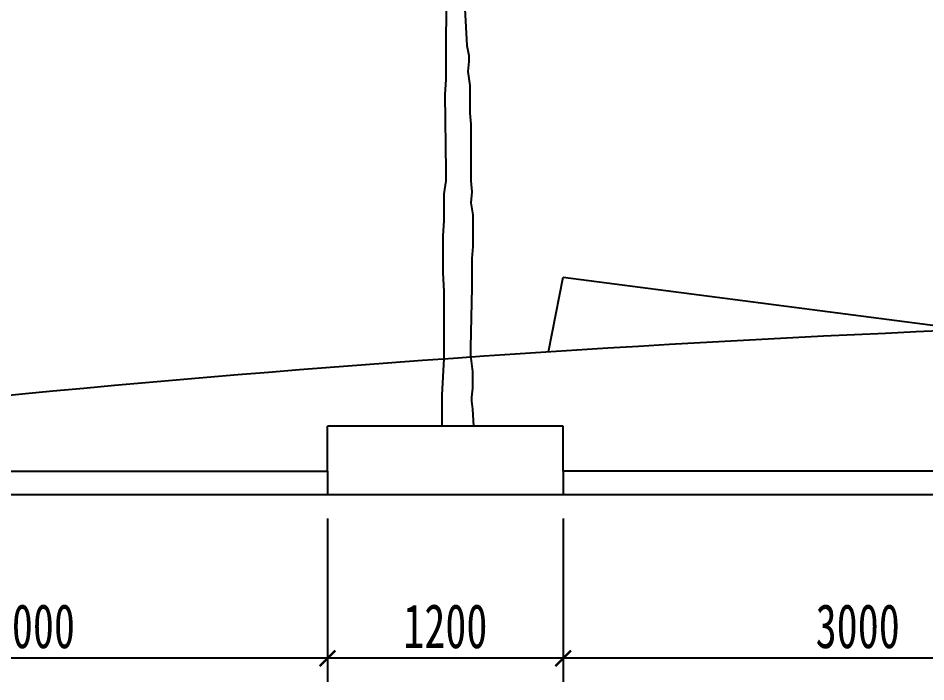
# Model space of a CAD drawing. Extents: x 225307 to 340959, y 27372 to 84205.
# Drawn here: x 312140 to 316762, y 61459 to 64840 of the extents above; entities that cross this region are included whole.
import ezdxf

# ---------------------------------------------------------------- set-up
doc = ezdxf.new("R2010")
doc.units = 0
doc.header["$MEASUREMENT"] = 0
doc.linetypes.add('DASHED', pattern=[0.75, 0.5, -0.25])
doc.layers.get('0').update_dxf_attribs({"linetype": 'CONTINUOUS'})
doc.layers.get('DEFPOINTS').update_dxf_attribs({"linetype": 'DASHED'})
for name, color, linetype in [('LAYER4', 4, 'CONTINUOUS'), ('PH', 8, 'CONTINUOUS'), ('道路', 3, 'CONTINUOUS')]:
    doc.layers.add(name, color=color, linetype=linetype)
doc.styles.add('DIM_FONT', font='@SimSun.ttf', dxfattribs={"width": 0.8})
doc.styles.add('宋体', font='SimSun.ttf', dxfattribs={"width": 0.7})
doc.dimstyles.new('NORMAL', dxfattribs={"dimtxt": 300, "dimasz": 1, "dimexe": 250, "dimexo": 300, "dimgap": 150, "dimtad": 1, "dimdec": 0, "dimzin": 0, "dimtxsty": 'DIM_FONT', "dimblk": '_DIMX', "dimblk1": 'ARCHTICK', "dimblk2": 'ARCHTICK', "dimcen": 0.09, "dimdle": 20, "dimclrd": 4, "dimclre": 4, "dimclrt": 7, "dimazin": 3, "dimtfac": 1, "dimtdec": 0, "dimtix": 1, "dimtmove": 0, "dimatfit": 3, "dimtolj": 1, "dimtzin": 0})

# ---------------------------------------------------------------- blocks, each defined once
blk = doc.blocks.new('_ARCHTICK')
at = {"color": 0, "linetype": 'BYBLOCK', "const_width": 0.15}
blk.add_lwpolyline([(-0.5, -0.5), (0.5, 0.5)], dxfattribs=at)
blk = doc.blocks.new('*D47')
at = {"color": 8, "linetype": 'BYBLOCK'}
for p, q in [((319998.4, 62291.9), (319998.4, 61459.2)), ((322998, 62291.9), (322998, 61459.2)), ((323118, 61579.2), (319878.4, 61579.2))]:
    blk.add_line(p, q, dxfattribs=at)
at = {"layer": 'DEFPOINTS', "color": 0, "linetype": 'BYBLOCK'}
for p in [(319998.4, 62411.9), (322998, 62411.9), (319998.4, 61579.2)]:
    blk.add_point(p, dxfattribs=at)
at = {"color": 8, "linetype": 'BYBLOCK', "xscale": 80, "yscale": 80, "zscale": 80, "rotation": 180}
blk.add_blockref('_ARCHTICK', (319998.4, 61579.2), dxfattribs=at)
at = {"color": 8, "linetype": 'BYBLOCK', "xscale": 80, "yscale": 80, "zscale": 80}
blk.add_blockref('_ARCHTICK', (322998, 61579.2), dxfattribs=at)
at = {"color": 4, "linetype": 'BYBLOCK', "insert": (321498.2, 61741.7), "char_height": 225, "attachment_point": 5, "style": '宋体'}
blk.add_mtext('\\A1;3000', dxfattribs=at)
blk = doc.blocks.new('_DIMX')
blk.add_line((-150, 0), (150, 0))
at = {"const_width": 50}
blk.add_lwpolyline([(-70, -70), (70, 70)], dxfattribs=at)
blk = doc.blocks.new('*D140')
at = {"color": 8, "linetype": 'BYBLOCK'}
for p, q in [((318798.4, 62291.9), (318798.4, 61459.2)), ((319998.4, 62291.9), (319998.4, 61459.2)), ((320118.4, 61579.2), (318678.4, 61579.2))]:
    blk.add_line(p, q, dxfattribs=at)
at = {"layer": 'DEFPOINTS', "color": 0, "linetype": 'BYBLOCK'}
for p in [(318798.4, 62411.9), (319998.4, 62411.9), (318798.4, 61579.2)]:
    blk.add_point(p, dxfattribs=at)
at = {"color": 8, "linetype": 'BYBLOCK', "xscale": 80, "yscale": 80, "zscale": 80, "rotation": 180}
blk.add_blockref('_ARCHTICK', (318798.4, 61579.2), dxfattribs=at)
at = {"color": 8, "linetype": 'BYBLOCK', "xscale": 80, "yscale": 80, "zscale": 80}
blk.add_blockref('_ARCHTICK', (319998.4, 61579.2), dxfattribs=at)
at = {"color": 4, "linetype": 'BYBLOCK', "insert": (319398.4, 61741.7), "char_height": 225, "attachment_point": 5, "style": '宋体'}
blk.add_mtext('\\A1;1200', dxfattribs=at)
blk = doc.blocks.new('*D141')
at = {"color": 8, "linetype": 'BYBLOCK'}
for p, q in [((315798.4, 62291.9), (315798.4, 61459.2)), ((318798.4, 62291.9), (318798.4, 61459.2)), ((318918.4, 61579.2), (315678.4, 61579.2))]:
    blk.add_line(p, q, dxfattribs=at)
at = {"layer": 'DEFPOINTS', "color": 0, "linetype": 'BYBLOCK'}
for p in [(315798.4, 62411.9), (318798.4, 62411.9), (315798.4, 61579.2)]:
    blk.add_point(p, dxfattribs=at)
at = {"color": 8, "linetype": 'BYBLOCK', "xscale": 80, "yscale": 80, "zscale": 80, "rotation": 180}
blk.add_blockref('_ARCHTICK', (315798.4, 61579.2), dxfattribs=at)
at = {"color": 8, "linetype": 'BYBLOCK', "xscale": 80, "yscale": 80, "zscale": 80}
blk.add_blockref('_ARCHTICK', (318798.4, 61579.2), dxfattribs=at)
at = {"color": 4, "linetype": 'BYBLOCK', "insert": (317298.4, 61741.7), "char_height": 225, "attachment_point": 5, "style": '宋体'}
blk.add_mtext('\\A1;3000', dxfattribs=at)
blk = doc.blocks.new('A$C2BD378DE')
at = {"layer": 'LAYER4', "color": 251}
for points in [[(3766.7, 1821.2), (4141.8, 1841.5), (4192.5, 1851.6), (4222.9, 1851.6), (4273.6, 1846.6), (4309.1, 1851.6), (4344.6, 1856.7), (4380.1, 1856.7), (4425.7, 1856.7), (4486.5, 1856.7), (4542.3, 1861.8), (4593, 1861.8), (4664, 1861.8), (4709.6, 1861.8), (4770.4, 1861.8), (4831.2, 1861.8), (4887, 1866.8), (4942.8, 1861.8), (5003.6, 1871.9), (5094.8, 1871.9), (5165.8, 1871.9), (5226.6, 1866.8), (5297.6, 1866.8), (5373.6, 1866.8), (5679.8, 1861.4), (5720.4, 1861.4), (5801.5, 1871.5), (5887.7, 1871.5), (5933.3, 1866.5), (5953.6, 1866.5), (5994.1, 1871.5), (6080.3, 1876.6)], [(3822.5, 1740), (4091.1, 1734.9), (4172.2, 1734.9), (4233.1, 1734.9), (4314.2, 1734.9), (4390.2, 1729.9), (4780.6, 1734.9), (4831.2, 1734.9), (4897.1, 1724.8), (4968.1, 1724.8), (5034, 1724.8), (5110, 1719.7), (5206.4, 1719.7), (5297.6, 1719.7), (5393.9, 1724.8), (5735.6, 1724.4), (5923.1, 1714.3), (5984, 1714.3), (6019.5, 1714.3), (6080.3, 1714.3)]]:
    blk.add_lwpolyline(points, dxfattribs=at)

msp = doc.modelspace()

# ---------------------------------------------------------------- linework, layer by layer
at = {"layer": 'PH', "color": 2}
for p, q in [((313715.1, 62531.9), (313715.1, 62761.9, 7947)), ((314915.1, 62761.9), (313715.1, 62761.9)), ((314915.1, 62531.9), (314915.1, 62761.9, 7947)), ((310715.1, 62531.9), (313715.1, 62531.9)), ((317915.1, 62531.9), (314915.1, 62531.9)), ((334059.3, 62411.9), (308443.6, 62411.9))]:
    msp.add_line(p, q, dxfattribs=at)
at = {"layer": '道路', "color": 8}
for p, q in [((314840.4, 63139.7), (314915.1, 63521)), ((314915.1, 63521), (316977.7, 63253))]:
    msp.add_line(p, q, dxfattribs=at)
at = {"layer": '道路', "color": 4}
for p, q in [((313715.1, 62531.9), (313715.1, 62411.9)), ((314915.1, 62531.9), (314915.1, 62411.9))]:
    msp.add_line(p, q, dxfattribs=at)
at = {"layer": '道路', "color": 8}
msp.add_arc((320643.6, -26142), 89470.1, 83.550842, 96.449158, dxfattribs=at)

# ---------------------------------------------------------------- block references
at = {"layer": '道路', "color": 8, "rotation": 270}
msp.add_blockref('A$C2BD378DE', (312582.4, 68842.2, 7947), dxfattribs=at)

# ---------------------------------------------------------------- dimensions: what is measured, and where the dimension line sits
at = {"layer": '道路', "color": 8}
for base, p1, p2, picture, middle in [((310715.1, 61579.2), (313715.1, 62411.9), (310715.1, 62411.9), '*D141', (312215.1, 61741.7)), ((313715.1, 61579.2), (314915.1, 62411.9), (313715.1, 62411.9), '*D140', (314315.1, 61741.7)), ((314915.1, 61579.2), (317914.7, 62411.9), (314915.1, 62411.9), '*D47', (316414.9, 61741.7))]:
    dim = msp.add_linear_dim(base=base, p1=p1, p2=p2, dimstyle='NORMAL', override={"dimtxt": 225, "dimasz": 80, "dimexe": 120, "dimexo": 120, "dimgap": 50, "dimtxsty": '宋体', "dimsah": 1, "dimdle": 120, "dimclrd": 8, "dimclre": 8, "dimclrt": 4}, dxfattribs=at)
    dim.commit()
    dim.dimension.update_dxf_attribs({"geometry": picture, "text_midpoint": middle, "insert": (-5083.3, 0)})

doc.saveas('drawing.dxf')
